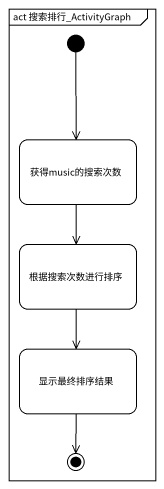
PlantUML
@startuml
mainframe act 搜索排行_ActivityGraph
hide empty description
state 获得music的搜索次数
state 根据搜索次数进行排序
state 显示最终排序结果
[*] --> 获得music的搜索次数
获得music的搜索次数 --> 根据搜索次数进行排序
根据搜索次数进行排序 --> 显示最终排序结果
显示最终排序结果 --> [*]
@enduml
